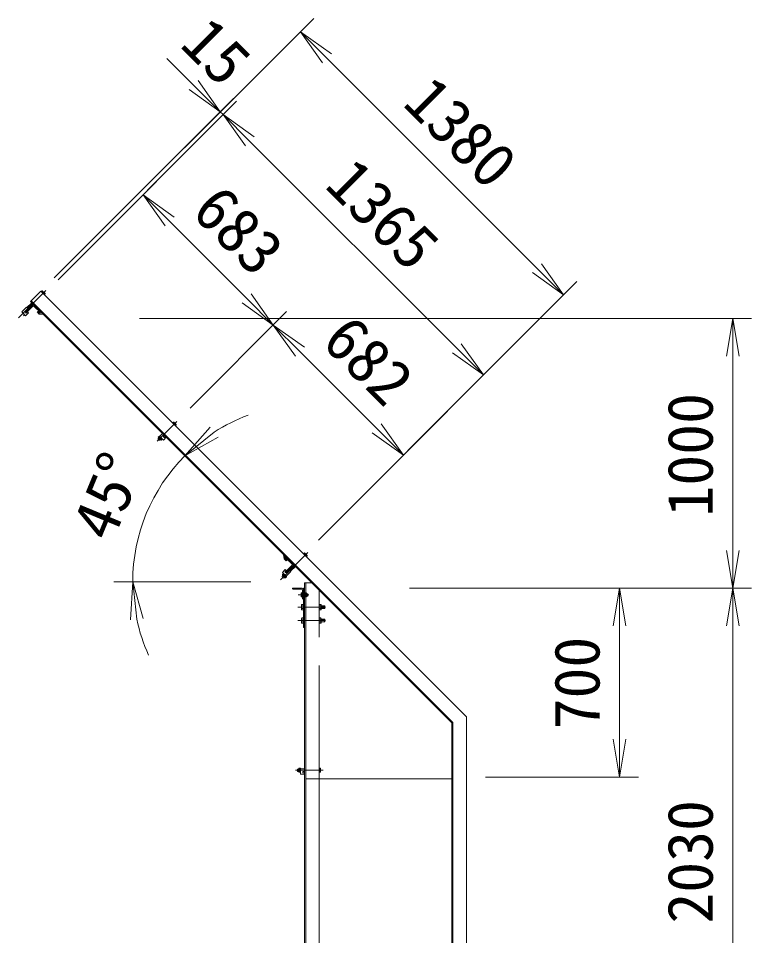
# Model space of a CAD drawing. Units: millimetres, scale not verified. Extents: x -14700 to 14700, y -10395 to 10395.
# Drawn here: x -3588 to -869, y 2131 to 5532 of the extents above; entities that cross this region are included whole.
import ezdxf
from ezdxf.enums import TextEntityAlignment as Align

# ---------------------------------------------------------------- set-up
doc = ezdxf.new("R2010")
doc.units = ezdxf.units.MM
doc.header["$LTSCALE"] = 70
doc.linetypes.add('DASHED', pattern=[7.5, 6, -1.5])
doc.linetypes.add('USER1', pattern=[50.8, 31.75, -6.35, 6.35, -6.35])
for name, color, linetype, lineweight in [('0-1_D-STR1', 1, 'Continuous', 18), ('0-2_D-BMK', 2, 'USER1', 13), ('0-3_D-STR3', 3, 'Continuous', 13), ('0-8_D-STR-DIM', 7, 'Continuous', 9), ('0-9_0', 7, 'Continuous', 9)]:
    doc.layers.add(name, color=color, linetype=linetype, lineweight=lineweight)
doc.styles.add('ＭＳ ゴシック', font='')
doc.styles.get('ＭＳ ゴシック').set_extended_font_data('MS Gothic')

# ---------------------------------------------------------------- blocks, each defined once
blk = doc.blocks.new('_Open')
at = {"layer": '0-9_0'}
blk.add_line((-70, 11.67), (0, 0), dxfattribs=at)
blk.add_lwpolyline([(-70, -11.67), (0, 0), (-70, 0)], dxfattribs=at)

msp = doc.modelspace()

# ---------------------------------------------------------------- linework, layer by layer
at = {"layer": '0-1_D-STR1'}
for p, q in [((-3542.67, 4481.7), (-3504.49, 4519.88)), ((-3504.49, 4519.88), (-1926.67, 2942.07)), ((-3560.35, 4442.81), (-3535.6, 4467.56)), ((-3556.81, 4442.1), (-3535.25, 4463.67)), ((-3542.67, 4481.7), (-1980.67, 2919.7)), ((-3539.84, 4484.53), (-1976.67, 2921.36)), ((-3528.88, 4463.67), (-3507.32, 4442.1)), ((-3528.53, 4467.56), (-3503.78, 4442.81)), ((-3559.64, 4442.1), (-3560.35, 4442.81)), ((-3516.07, 4445.2), (-3518.19, 4443.08)), ((-3516.07, 4445.2), (-3518.19, 4443.08)), ((-3518.19, 4443.08), (-3510.41, 4435.3)), ((-3518.19, 4443.08), (-3510.41, 4435.3)), ((-3516.07, 4445.2), (-3509.08, 4438.21)), ((-3516.07, 4445.2), (-3509.08, 4438.21)), ((-3510.41, 4435.3), (-3494.5, 4433.53)), ((-3510.41, 4435.3), (-3494.5, 4433.53)), ((-3509.08, 4438.21), (-3497.74, 4436.76)), ((-3509.08, 4438.21), (-3497.74, 4436.76)), ((-3504.49, 4442.1), (-3503.78, 4442.81)), ((-3497.74, 4436.76), (-3494.5, 4433.53)), ((-3497.74, 4436.76), (-3494.5, 4433.53)), ((-2601.19, 3540.22), (-2604.43, 3543.46)), ((-2602.66, 3527.55), (-2604.43, 3543.46)), ((-2601.19, 3540.22), (-2604.43, 3543.46)), ((-2602.66, 3527.55), (-2604.43, 3543.46)), ((-2599.74, 3528.87), (-2601.19, 3540.22)), ((-2599.74, 3528.87), (-2601.19, 3540.22)), ((-2594.88, 3519.77), (-2602.66, 3527.55)), ((-2594.88, 3519.77), (-2602.66, 3527.55)), ((-2592.76, 3521.89), (-2599.74, 3528.87)), ((-2592.76, 3521.89), (-2599.74, 3528.87)), ((-2595.86, 3533.47), (-2595.15, 3534.18)), ((-2574.29, 3509.08), (-2595.86, 3530.64)), ((-2570.4, 3509.43), (-2595.15, 3534.18)), ((-2592.76, 3521.89), (-2594.88, 3519.77)), ((-2592.76, 3521.89), (-2594.88, 3519.77)), ((-2595.86, 3481.14), (-2574.29, 3502.71)), ((-2595.86, 3478.32), (-2595.15, 3477.61)), ((-2595.15, 3477.61), (-2570.4, 3502.36)), ((-2526.67, -6511.3), (-2526.67, 3438.7)), ((-2499.67, 3438.7), (-2526.67, 3438.7)), ((-2522.67, -6511.3), (-2522.67, 3438.7)), ((-2571.17, 3417.7), (-2571.17, 3418.7)), ((-2536.17, 3418.7), (-2571.17, 3418.7)), ((-2538.67, 3415.7), (-2569.17, 3415.7)), ((-2534.17, 3380.7), (-2534.17, 3411.2)), ((-2531.17, 3378.7), (-2531.17, 3413.7)), ((-2532.17, 3378.7), (-2531.17, 3378.7)), ((-1926.67, -6511.3), (-1926.67, 2942.07)), ((-1976.67, -6511.3), (-1976.67, 2921.36)), ((-2522.67, 2711.7), (-1980.67, 2711.7)), ((-2472.67, 1438.7), (-2472.67, 2711.7))]:
    msp.add_line(p, q, dxfattribs=at)
at = {"layer": '0-1_D-STR1', "linetype": 'DASHED'}
msp.add_line((-2472.67, 2711.7), (-2472.67, 3411.7), dxfattribs=at)
at = {"layer": '0-1_D-STR1'}
msp.add_lwpolyline([(-1926.67, -6511.3), (-1980.67, -6511.3), (-1980.67, 2919.7)], dxfattribs=at)
for centre, radius, start, end in [((-3532.06, 4464.02), 5, 45, 135), ((-3532.06, 4460.49), 4.5, 45, 135), ((-3558.23, 4443.52), 2, 225, 315), ((-3505.9, 4443.52), 2, 225, 315), ((-2594.44, 3532.06), 2, 135, 225), ((-2577.47, 3505.89), 4.5, 315, 45), ((-2573.93, 3505.89), 5, 315, 45), ((-2594.44, 3479.73), 2, 135, 225), ((-2569.17, 3417.7), 2, 180, 270), ((-2538.67, 3411.2), 4.5, 0, 90), ((-2536.17, 3413.7), 5, 0, 90), ((-2532.17, 3380.7), 2, 180, 270)]:
    msp.add_arc(centre, radius, start, end, dxfattribs=at)
at = {"layer": '0-2_D-BMK'}
for p, q in [((-3587.74, 4421.78), (-3486.46, 4523.07)), ((-3073.15, 3964.1), (-3000.32, 4036.93)), ((-2616.17, 3450.22), (-2514.89, 3551.5)), ((-2550.86, 3393.7), (-2511.48, 3393.7)), ((-2551.57, 3348.7), (-2448.58, 3348.7)), ((-2551.57, 3298.7), (-2448.58, 3298.7)), ((-2560.67, 2743.7), (-2457.67, 2743.7))]:
    msp.add_line(p, q, dxfattribs=at)
at = {"layer": '0-3_D-STR3'}
for p, q in [((-3502.37, 4517.77), (-3499.11, 4521.02)), ((-3502.37, 4517.77), (-3491.76, 4507.15)), ((-3499.72, 4515.11), (-3496.46, 4518.37)), ((-3497.77, 4520.66), (-3499.11, 4521.02)), ((-3497.77, 4520.66), (-3488.86, 4511.75)), ((-3494.41, 4509.81), (-3491.15, 4513.06)), ((-3491.76, 4507.15), (-3488.5, 4510.41)), ((-3488.86, 4511.75), (-3488.5, 4510.41)), ((-3575.02, 4442.99), (-3557.34, 4460.66)), ((-3557.34, 4460.66), (-3549.92, 4453.24)), ((-3538.07, 4477.1), (-3555.93, 4459.25)), ((-3537.54, 4476.57), (-3555.4, 4458.72)), ((-3532.95, 4471.98), (-3550.8, 4454.12)), ((-3532.42, 4471.45), (-3550.27, 4453.59)), ((-3575.19, 4443.15), (-3566.46, 4434.42)), ((-3575.19, 4443.15), (-3566.46, 4434.42)), ((-3575.02, 4442.99), (-3560.88, 4428.84)), ((-3565.76, 4432.31), (-3568.94, 4429.13)), ((-3560.88, 4428.84), (-3550.27, 4439.45)), ((-3560.35, 4442.81), (-3549.92, 4453.24)), ((-3557.17, 4439.63), (-3553.81, 4442.99)), ((-3553.81, 4442.99), (-3550.27, 4439.45)), ((-3016.23, 4031.63), (-3012.98, 4034.89)), ((-3016.23, 4031.63), (-3005.62, 4021.02)), ((-3013.58, 4028.98), (-3010.32, 4032.23)), ((-3011.63, 4034.53), (-3012.98, 4034.89)), ((-3011.63, 4034.53), (-3002.72, 4025.62)), ((-3008.27, 4023.67), (-3005.02, 4026.93)), ((-3005.62, 4021.02), (-3002.36, 4024.27)), ((-3002.72, 4025.62), (-3002.36, 4024.27)), ((-3065.02, 3982.84), (-3069.11, 3978.76)), ((-3062.37, 3980.19), (-3066.45, 3976.1)), ((-3054.41, 3972.23), (-3065.02, 3982.84)), ((-3063.96, 3981.78), (-3053.35, 3992.38)), ((-3063.96, 3981.78), (-3049.82, 3967.63)), ((-3049.29, 3981.6), (-3045.93, 3984.96)), ((-3046.11, 3978.42), (-3042.75, 3981.78)), ((-3042.75, 3981.78), (-3039.21, 3978.24)), ((-3067.14, 3975.77), (-3069.48, 3973.43)), ((-3069.48, 3973.43), (-3069.48, 3971.74)), ((-3069.48, 3973.43), (-3063.82, 3967.78)), ((-3069.48, 3971.74), (-3065.52, 3967.78)), ((-3069.11, 3978.76), (-3068.73, 3977.36)), ((-3059.89, 3968.52), (-3068.73, 3977.36)), ((-3063.82, 3967.78), (-3065.52, 3967.78)), ((-3061.48, 3970.11), (-3063.82, 3967.78)), ((-3057.06, 3974.88), (-3061.15, 3970.8)), ((-3058.49, 3968.14), (-3059.89, 3968.52)), ((-3054.41, 3972.23), (-3058.49, 3968.14)), ((-3049.82, 3967.63), (-3039.21, 3978.24)), ((-2530.81, 3546.2), (-2527.55, 3549.46)), ((-2520.19, 3535.59), (-2530.81, 3546.2)), ((-2528.15, 3543.55), (-2524.9, 3546.8)), ((-2526.21, 3549.1), (-2527.55, 3549.46)), ((-2517.3, 3540.19), (-2526.21, 3549.1)), ((-2522.84, 3538.24), (-2519.59, 3541.5)), ((-2520.19, 3535.59), (-2516.94, 3538.84)), ((-2517.3, 3540.19), (-2516.94, 3538.84)), ((-2566.51, 3505.54), (-2584.36, 3487.69)), ((-2565.98, 3505.01), (-2583.83, 3487.16)), ((-2609.11, 3477.08), (-2598.51, 3487.69)), ((-2594.97, 3462.94), (-2609.11, 3477.08)), ((-2605.65, 3472.2), (-2608.83, 3469.02)), ((-2605.97, 3466.15), (-2602.78, 3469.34)), ((-2594.81, 3462.77), (-2603.54, 3471.5)), ((-2594.81, 3462.77), (-2603.54, 3471.5)), ((-2594.97, 3484.15), (-2598.51, 3487.69)), ((-2598.33, 3480.79), (-2594.97, 3484.15)), ((-2595.15, 3477.61), (-2584.72, 3488.04)), ((-2594.97, 3462.94), (-2577.29, 3480.61)), ((-2577.29, 3480.61), (-2584.72, 3488.04)), ((-2561.38, 3500.41), (-2579.24, 3482.56)), ((-2560.85, 3499.88), (-2578.71, 3482.03)), ((-2599.4, 3458.17), (-2608.13, 3466.9)), ((-2599.4, 3458.17), (-2608.13, 3466.9)), ((-2600.24, 3460.43), (-2597.06, 3463.61)), ((-2594.19, 3460.74), (-2597.38, 3457.56)), ((-2539.47, 3400), (-2538.78, 3401.21)), ((-2534.17, 3401.21), (-2538.78, 3401.21)), ((-2534.17, 3401.21), (-2534.17, 3386.2)), ((-2531.17, 3273.7), (-2531.17, 3418.7)), ((-2531.17, 3418.7), (-2526.67, 3418.7)), ((-2526.67, 3401.21), (-2520.9, 3401.21)), ((-2526.67, 3386.2), (-2526.67, 3401.21)), ((-2520.9, 3401.21), (-2520.17, 3399.95)), ((-2539.47, 3400), (-2539.47, 3387.4)), ((-2539.47, 3387.4), (-2538.78, 3386.2)), ((-2534.17, 3397.45), (-2538.78, 3397.45)), ((-2534.17, 3389.95), (-2538.78, 3389.95)), ((-2534.17, 3386.2), (-2538.78, 3386.2)), ((-2526.67, 3397.45), (-2520.9, 3397.45)), ((-2526.67, 3389.95), (-2520.9, 3389.95)), ((-2526.67, 3386.2), (-2520.9, 3386.2)), ((-2520.9, 3386.2), (-2520.17, 3387.45)), ((-2520.17, 3387.45), (-2520.17, 3399.95)), ((-2520.17, 3397.7), (-2515.37, 3397.7)), ((-2520.17, 3396.95), (-2514.62, 3396.95)), ((-2520.17, 3390.45), (-2514.62, 3390.45)), ((-2520.17, 3389.7), (-2515.37, 3389.7)), ((-2515.37, 3397.7), (-2514.17, 3396.5)), ((-2515.37, 3397.7), (-2515.37, 3389.7)), ((-2515.37, 3389.7), (-2514.17, 3390.9)), ((-2514.17, 3396.5), (-2514.17, 3390.9)), ((-2538.17, 3356.95), (-2537.27, 3358.52)), ((-2538.17, 3356.95), (-2538.17, 3340.45)), ((-2538.17, 3340.45), (-2537.27, 3338.89)), ((-2537.27, 3358.52), (-2531.17, 3358.52)), ((-2537.27, 3353.61), (-2531.17, 3353.61)), ((-2537.27, 3343.79), (-2531.17, 3343.79)), ((-2537.27, 3338.89), (-2531.17, 3338.89)), ((-2531.17, 3358.52), (-2531.17, 3338.89)), ((-2538.17, 3306.95), (-2537.27, 3308.52)), ((-2538.17, 3306.95), (-2538.17, 3290.45)), ((-2537.27, 3308.52), (-2531.17, 3308.52)), ((-2537.27, 3303.61), (-2531.17, 3303.61)), ((-2531.17, 3308.52), (-2531.17, 3288.89)), ((-2538.17, 3290.45), (-2537.27, 3288.89)), ((-2537.27, 3293.79), (-2531.17, 3293.79)), ((-2537.27, 3288.89), (-2531.17, 3288.89)), ((-2531.17, 3273.7), (-2526.67, 3273.7)), ((-2551.47, 2747.7), (-2552.67, 2746.5)), ((-2552.67, 2746.5), (-2552.67, 2740.9)), ((-2551.47, 2739.7), (-2552.67, 2740.9)), ((-2551.47, 2747.7), (-2551.47, 2739.7)), ((-2548.17, 2747.7), (-2551.47, 2747.7)), ((-2548.17, 2739.7), (-2551.47, 2739.7)), ((-2547.45, 2751.21), (-2548.17, 2749.95)), ((-2548.17, 2737.45), (-2548.17, 2749.95)), ((-2547.45, 2736.2), (-2548.17, 2737.45)), ((-2541.67, 2751.21), (-2547.45, 2751.21)), ((-2541.67, 2747.45), (-2547.45, 2747.45)), ((-2541.67, 2739.95), (-2547.45, 2739.95)), ((-2541.67, 2736.2), (-2547.45, 2736.2)), ((-2541.67, 2736.2), (-2541.67, 2751.21)), ((-2541.67, 2749.7), (-2526.67, 2749.7)), ((-2541.67, 2749.7), (-2541.67, 2729.7)), ((-2541.67, 2729.7), (-2526.67, 2729.7)), ((-2531.42, 2739.2), (-2526.67, 2739.2)), ((-2531.42, 2734.7), (-2526.67, 2734.7)), ((-2526.67, 2734.7), (-2526.67, 2729.7)), ((-2472.67, 2751.21), (-2468.07, 2751.21)), ((-2472.67, 2751.21), (-2472.67, 2736.2)), ((-2472.67, 2747.45), (-2468.07, 2747.45)), ((-2472.67, 2739.95), (-2468.07, 2739.95)), ((-2472.67, 2736.2), (-2468.07, 2736.2)), ((-2467.37, 2750), (-2468.07, 2751.21)), ((-2467.37, 2737.4), (-2468.07, 2736.2)), ((-2467.37, 2750), (-2467.37, 2737.4))]:
    msp.add_line(p, q, dxfattribs=at)
at = {"layer": '0-3_D-STR3', "linetype": 'DASHED'}
for p, q in [((-2466.58, 3358.52), (-2472.67, 3358.52)), ((-2472.67, 3358.52), (-2472.67, 3338.89)), ((-2466.58, 3353.61), (-2472.67, 3353.61)), ((-2466.58, 3343.79), (-2472.67, 3343.79)), ((-2466.58, 3338.89), (-2472.67, 3338.89)), ((-2465.67, 3356.95), (-2466.58, 3358.52)), ((-2465.67, 3340.45), (-2466.58, 3338.89)), ((-2465.67, 3356.95), (-2465.67, 3340.45)), ((-2465.67, 3353.7), (-2452.67, 3353.7)), ((-2465.67, 3352.8), (-2451.77, 3352.8)), ((-2465.67, 3344.6), (-2451.77, 3344.6)), ((-2465.67, 3343.7), (-2452.67, 3343.7)), ((-2452.67, 3353.7), (-2451.17, 3352.2)), ((-2451.17, 3352.2), (-2451.17, 3345.2)), ((-2466.58, 3308.52), (-2472.67, 3308.52)), ((-2472.67, 3308.52), (-2472.67, 3288.89)), ((-2466.58, 3303.61), (-2472.67, 3303.61)), ((-2465.67, 3306.95), (-2466.58, 3308.52)), ((-2465.67, 3306.95), (-2465.67, 3290.45)), ((-2465.67, 3303.7), (-2452.67, 3303.7)), ((-2465.67, 3302.8), (-2451.77, 3302.8)), ((-2452.67, 3303.7), (-2451.17, 3302.2)), ((-2451.17, 3302.2), (-2451.17, 3295.2)), ((-2466.58, 3293.79), (-2472.67, 3293.79)), ((-2466.58, 3288.89), (-2472.67, 3288.89)), ((-2465.67, 3290.45), (-2466.58, 3288.89)), ((-2465.67, 3294.6), (-2451.77, 3294.6)), ((-2465.67, 3293.7), (-2452.67, 3293.7))]:
    msp.add_line(p, q, dxfattribs=at)
for points in [[(-2452.67, 3353.7), (-2452.67, 3343.7), (-2451.17, 3345.2)], [(-2452.67, 3303.7), (-2452.67, 3293.7), (-2451.17, 3295.2)]]:
    msp.add_lwpolyline(points, dxfattribs=at)
at = {"layer": '0-3_D-STR3'}
for centre, radius, start, end in [((-3499.73, 4517.76), 3.32, 10.61585, 79.38415), ((-3502.18, 4507.34), 12.42, 27.4121, 62.5879), ((-3491.77, 4509.8), 3.32, 10.61585, 79.38415), ((-3568.29, 4432.65), 2.55, 352.42505, 97.57495), ((-3558.76, 4441.22), 2.25, 135, 315), ((-3013.59, 4031.62), 3.32, 10.61585, 79.38415), ((-3016.04, 4021.21), 12.42, 27.4121, 62.5879), ((-3005.63, 4023.66), 3.32, 10.61585, 79.38415), ((-3047.7, 3980.01), 2.25, 135, 315), ((-3065.84, 3979.37), 3.32, 190.61586, 259.38414), ((-3055.43, 3981.82), 12.42, 207.4121, 242.5879), ((-3057.88, 3971.41), 3.32, 190.61584, 259.38415), ((-2528.16, 3546.19), 3.32, 10.61585, 79.38415), ((-2530.61, 3535.78), 12.42, 27.4121, 62.5879), ((-2520.2, 3538.23), 3.32, 10.61585, 79.38415), ((-2605.31, 3469.67), 2.55, 352.42505, 97.57495), ((-2605.37, 3461.03), 8.7, 17.26063, 72.73937), ((-2596.74, 3479.2), 2.25, 135, 315), ((-2603.46, 3462.94), 6.5, 142.16806, 307.83194), ((-2606.3, 3468.68), 2.55, 172.42505, 277.57495), ((-2608.99, 3467.23), 0.5, 322.16806, 28.42019), ((-2597.66, 3468.74), 8.7, 197.26063, 252.73937), ((-2597.72, 3460.08), 2.54, 172.21089, 277.78911), ((-2599.16, 3457.41), 0.5, 54.83916, 127.83194), ((-2596.71, 3461.09), 2.54, 352.21089, 97.78911), ((-2536.03, 3399.33), 3.32, 145.61585, 214.38415), ((-2523.64, 3399.33), 3.32, 325.61586, 34.38414), ((-2526.94, 3393.7), 12.42, 162.4121, 197.5879), ((-2536.03, 3388.07), 3.32, 145.61585, 214.38415), ((-2532.74, 3393.7), 12.42, 342.4121, 17.5879), ((-2523.64, 3388.07), 3.32, 325.61585, 34.38416), ((-2521.79, 3348.7), 16.24, 162.41205, 197.58795), ((-2533.68, 3356.06), 4.34, 145.61575, 214.38425), ((-2533.68, 3341.34), 4.34, 145.61575, 214.38425), ((-2521.79, 3298.7), 16.24, 162.41205, 197.58795), ((-2533.68, 3306.06), 4.34, 145.61575, 214.38425), ((-2533.68, 3291.34), 4.34, 145.61575, 214.38425), ((-2544.71, 2749.33), 3.32, 145.61586, 214.38414), ((-2535.61, 2743.7), 12.42, 162.4121, 197.5879), ((-2544.71, 2738.07), 3.32, 145.61584, 214.38415), ((-2531.42, 2736.95), 2.25, 90, 270), ((-2470.81, 2749.33), 3.32, 325.61585, 34.38415), ((-2479.91, 2743.7), 12.42, 342.4121, 17.5879), ((-2470.81, 2738.07), 3.32, 325.61585, 34.38415)]:
    msp.add_arc(centre, radius, start, end, dxfattribs=at)
at = {"layer": '0-3_D-STR3', "linetype": 'DASHED'}
for centre, radius, start, end in [((-2482.06, 3348.7), 16.24, 342.41205, 17.58795), ((-2470.16, 3356.06), 4.34, 325.61575, 34.38425), ((-2470.16, 3341.34), 4.34, 325.61575, 34.38425), ((-2482.06, 3298.7), 16.24, 342.41205, 17.58795), ((-2470.16, 3306.06), 4.34, 325.61575, 34.38425), ((-2470.16, 3291.34), 4.34, 325.61575, 34.38425)]:
    msp.add_arc(centre, radius, start, end, dxfattribs=at)
at = {"layer": '0-8_D-STR-DIM'}
for p, q in [((-3454.99, 4569.38), (-2492.73, 5531.64)), ((-2938.21, 5284.15), (-3037.21, 5383.15)), ((-2443.24, 5383.15), (-1665.42, 4605.33)), ((-3454.99, 4569.38), (-2789.72, 5234.65)), ((-3440.64, 4562.52), (-2779.11, 5224.05)), ((-3440.64, 4562.52), (-2779.11, 5224.05)), ((-2828.61, 5174.55), (-2839.22, 5185.16)), ((-2729.61, 5075.55), (-1962.4, 4308.34)), ((-2729.61, 5075.55), (-2630.62, 4976.56)), ((-3440.64, 4562.52), (-3076.1, 4927.06)), ((-3026.6, 4778.57), (-2741.64, 4493.61)), ((-2475.43, 3597.32), (-1516.93, 4555.83)), ((-2950.82, 4086.43), (-2593.14, 4444.11)), ((-2950.82, 4086.43), (-2593.14, 4444.11)), ((-3138.3, 4418.7), (-869.47, 4418.7)), ((-2543.65, 4295.62), (-2259.39, 4011.36)), ((-2475.43, 3597.32), (-1813.91, 4258.85)), ((-939.47, 3558.7), (-939.47, 4278.7)), ((-2720.89, 3659.92), (-3019.88, 3958.91)), ((-2475.43, 3597.32), (-2110.9, 3961.86)), ((-2725.77, 3442.81), (-3233.66, 3442.81)), ((-2138.3, 3418.7), (-869.47, 3418.7)), ((-2138.3, 3418.7), (-1289.17, 3418.7)), ((-2138.3, 3418.7), (-869.47, 3418.7)), ((-1359.17, 2858.7), (-1359.17, 3278.7)), ((-939.47, 1528.7), (-939.47, 3278.7)), ((-1856.67, 2718.7), (-1289.17, 2718.7))]:
    msp.add_line(p, q, dxfattribs=at)
for start, end in [(110.64226, 122.82113), (135, 180), (192.17887, 204.35774)]:
    msp.add_arc((-2503.78, 3442.81), 659.88, start, end, dxfattribs=at)

# ---------------------------------------------------------------- block references
at = {"layer": '0-8_D-STR-DIM', "xscale": 2, "yscale": 2}
for p, rotation in [((-2542.23, 5482.14), 135), ((-2839.22, 5185.16), 315), ((-2828.61, 5174.55), 135), ((-2828.61, 5174.55), 135), ((-3125.59, 4877.56), 135), ((-1566.42, 4506.33), 315), ((-2642.64, 4394.61), 315), ((-2642.64, 4394.61), 135), ((-939.47, 4418.7), 90), ((-1863.41, 4209.35), 315), ((-2970.38, 3909.41), 218.91056), ((-2160.39, 3912.36), 315), ((-939.47, 3418.7), 270), ((-3163.66, 3442.81), 96.08944), ((-1359.17, 3418.7), 90), ((-939.47, 3418.7), 90), ((-1359.17, 2718.7), 270)]:
    msp.add_blockref('_Open', p, dxfattribs=dict(at, rotation=rotation))

# ---------------------------------------------------------------- texts
at = {"layer": '0-8_D-STR-DIM', "style": 'ＭＳ ゴシック'}
for s, rotation, p in [('15', 315, (-3029.6, 5395.04)), ('1380', 315, (-2203.2, 5176.51)), ('1365', 315, (-2493.27, 4872.61)), ('683', 315, (-2987.7, 4773.07)), ('682', 315, (-2505.4, 4290.78)), ('1000', 90, (-963.09, 3684.55)), ('45°', 67.5, (-3193.24, 3564.36)), ('700', 90, (-1382.79, 2895.45)), ('2030', 90, (-963.09, 2175.33))]:
    msp.add_text(s, height=168.3, rotation=rotation, dxfattribs=at).set_placement(p, align=Align.BOTTOM_LEFT)

doc.saveas('drawing.dxf')
